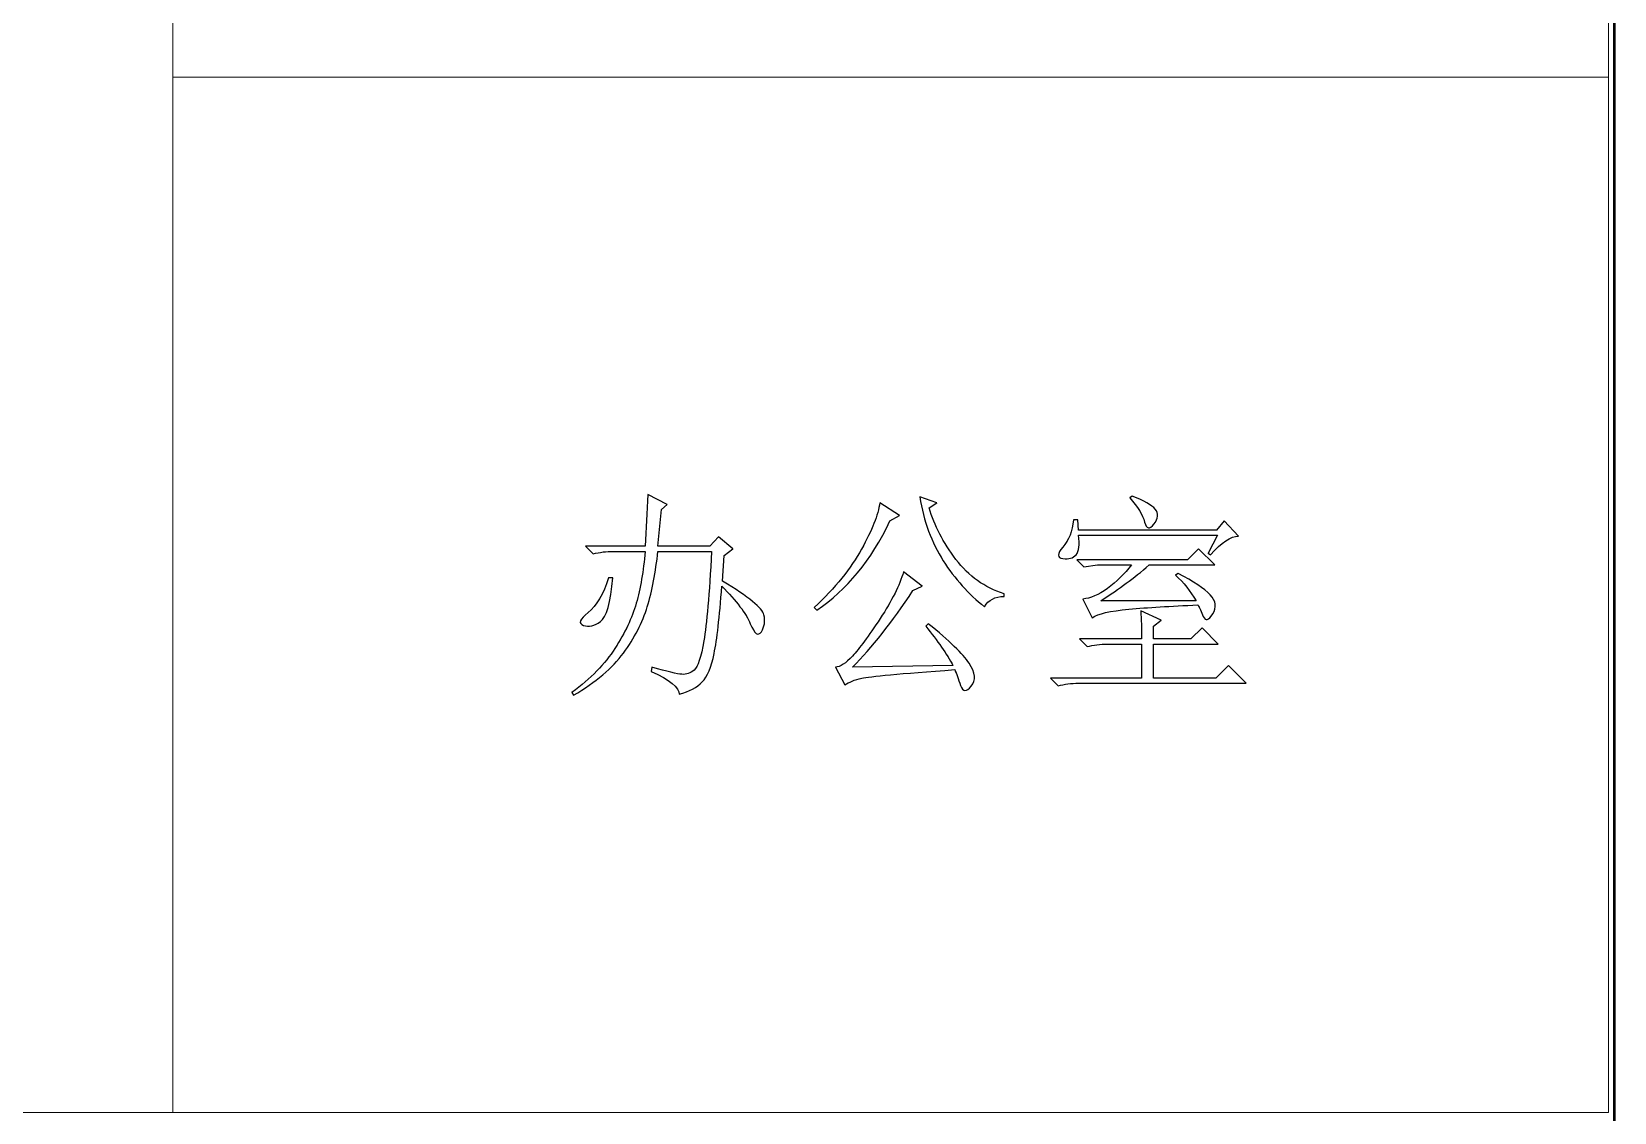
# Model space of a CAD drawing. Header units: millimetres. Extents: x -1478 to 887, y -2742 to 2769.
# Drawn here: x 271 to 887, y 906 to 1326 of the extents above; entities that cross this region are included whole.
import ezdxf

# ---------------------------------------------------------------- set-up
doc = ezdxf.new("R2010")
doc.units = ezdxf.units.MM
doc.header["$MEASUREMENT"] = 0
doc.layers.add('layer 1', color=7, linetype='Continuous')

msp = doc.modelspace()

# ---------------------------------------------------------------- linework, layer by layer
at = {"layer": 'layer 1', "color": 254, "lineweight": 50}
msp.add_lwpolyline([(-1477.9262, -2741.7131), (886.7568, -2741.7131), (886.7568, 2769.2023), (-1477.9262, 2769.2023), (-1477.9262, -2741.7131)], close=True, dxfattribs=at)
at = {"layer": 'layer 1', "color": 241, "lineweight": 20}
msp.add_lwpolyline([(-696.3776, 905.5119), (325.6468, 905.5119), (325.6468, 1747.1785), (-696.3776, 1747.1785), (-696.3776, 905.5119)], close=True, dxfattribs=at)
at = {"layer": 'layer 1', "color": 250, "lineweight": 20}
for points in [[(325.6461, 905.5119), (884.4661, 905.5119), (884.4661, 1747.1785), (325.6461, 1747.1785), (325.6461, 905.5119)], [(325.6461, 905.5117), (884.4661, 905.5117), (884.4661, 1308.6319), (325.6461, 1308.6319), (325.6461, 905.5117)]]:
    msp.add_lwpolyline(points, close=True, dxfattribs=at)
at = {"layer": 'layer 1', "color": 250}
for points, knots in [([(540.2979, 1122.3032), (540.2979, 1122.3032), (539.6334, 1112.3638), (539.6334, 1112.3638), (539.6334, 1112.3638), (549.799, 1106.1853), (555.1575, 1101.8165), (555.7089, 1099.2715), (555.7089, 1099.2715), (556.2603, 1096.7407), (555.921, 1094.5351), (554.7051, 1092.6547), (554.7051, 1092.6547), (553.4892, 1090.7743), (552.0612, 1091.8205), (550.407, 1095.7934), (550.407, 1095.7934), (548.7528, 1099.7805), (545.0485, 1104.63), (539.3082, 1110.3844), (539.3082, 1110.3844), (538.4175, 1098.2253), (537.4278, 1089.5018), (536.325, 1084.1999), (536.325, 1084.1999), (535.2222, 1078.8979), (533.667, 1075.1936), (531.6876, 1073.1011), (531.6876, 1073.1011), (529.694, 1070.9945), (526.7108, 1069.3968), (522.7379, 1068.294), (522.7379, 1068.294), (522.7379, 1070.9521), (519.0902, 1073.9353), (511.7947, 1077.2437), (511.7947, 1077.2437), (511.7947, 1077.2437), (512.134, 1078.8979), (512.134, 1078.8979), (512.134, 1078.8979), (518.1005, 1077.1306), (521.9603, 1076.1975), (523.7276, 1076.0844), (523.7276, 1076.0844), (525.4949, 1075.9712), (527.0926, 1076.5226), (528.5347, 1077.7386), (528.5347, 1077.7386), (529.9627, 1078.9545), (531.2351, 1082.7719), (532.338, 1089.1766), (532.338, 1089.1766), (533.4549, 1095.5814), (534.4446, 1107.175), (535.3212, 1123.9715), (535.3212, 1123.9715), (535.3212, 1123.9715), (514.4527, 1123.9715), (514.4527, 1123.9715), (514.4527, 1123.9715), (513.562, 1115.7853), (512.1906, 1108.6171), (510.3101, 1102.4244), (510.3101, 1102.4244), (508.4297, 1096.2459), (505.3334, 1090.2229), (501.0353, 1084.3695), (501.0353, 1084.3695), (496.723, 1078.5162), (490.2617, 1073.0446), (481.6372, 1067.9688), (481.6372, 1067.9688), (481.6372, 1067.9688), (480.9869, 1068.9585), (480.9869, 1068.9585), (480.9869, 1068.9585), (488.2682, 1074.4867), (493.8529, 1080.2269), (497.7127, 1086.1934), (497.7127, 1086.1934), (501.5867, 1092.1598), (504.3437, 1098.0132), (505.9979, 1103.7534), (505.9979, 1103.7534), (507.6521, 1109.4937), (508.8115, 1116.2377), (509.476, 1123.9715), (509.476, 1123.9715), (509.476, 1123.9715), (497.2179, 1123.9715), (497.2179, 1123.9715), (497.2179, 1123.9715), (494.3478, 1123.9715), (491.6897, 1123.6322), (489.272, 1122.9677), (489.272, 1122.9677), (489.272, 1122.9677), (486.2888, 1125.9509), (486.2888, 1125.9509), (486.2888, 1125.9509), (486.2888, 1125.9509), (509.476, 1125.9509), (509.476, 1125.9509), (509.476, 1125.9509), (509.9143, 1132.5819), (510.2536, 1139.3259), (510.4798, 1146.169), (510.4798, 1146.169), (510.4798, 1146.169), (518.1005, 1142.1961), (518.1005, 1142.1961), (518.1005, 1142.1961), (518.1005, 1142.1961), (515.7817, 1140.2025), (515.7817, 1140.2025), (515.7817, 1140.2025), (515.7817, 1140.2025), (514.4527, 1125.9509), (514.4527, 1125.9509), (514.4527, 1125.9509), (514.4527, 1125.9509), (534.6567, 1125.9509), (534.6567, 1125.9509), (534.6567, 1125.9509), (534.6567, 1125.9509), (537.9792, 1129.5986), (537.9792, 1129.5986), (537.9792, 1129.5986), (537.9792, 1129.5986), (543.6063, 1124.9612), (543.6063, 1124.9612), (543.6063, 1124.9612), (543.6063, 1124.9612), (540.2979, 1122.3032), (540.2979, 1122.3032)], [0, 0, 0, 0, 0.02941176, 0.02941176, 0.02941176, 0.02941176, 0.05882353, 0.05882353, 0.05882353, 0.05882353, 0.08823529, 0.08823529, 0.08823529, 0.08823529, 0.11764706, 0.11764706, 0.11764706, 0.11764706, 0.14705882, 0.14705882, 0.14705882, 0.14705882, 0.17647059, 0.17647059, 0.17647059, 0.17647059, 0.20588235, 0.20588235, 0.20588235, 0.20588235, 0.23529412, 0.23529412, 0.23529412, 0.23529412, 0.26470588, 0.26470588, 0.26470588, 0.26470588, 0.29411765, 0.29411765, 0.29411765, 0.29411765, 0.32352941, 0.32352941, 0.32352941, 0.32352941, 0.35294118, 0.35294118, 0.35294118, 0.35294118, 0.38235294, 0.38235294, 0.38235294, 0.38235294, 0.41176471, 0.41176471, 0.41176471, 0.41176471, 0.44117647, 0.44117647, 0.44117647, 0.44117647, 0.47058824, 0.47058824, 0.47058824, 0.47058824, 0.5, 0.5, 0.5, 0.5, 0.52941176, 0.52941176, 0.52941176, 0.52941176, 0.55882353, 0.55882353, 0.55882353, 0.55882353, 0.58823529, 0.58823529, 0.58823529, 0.58823529, 0.61764706, 0.61764706, 0.61764706, 0.61764706, 0.64705882, 0.64705882, 0.64705882, 0.64705882, 0.67647059, 0.67647059, 0.67647059, 0.67647059, 0.70588235, 0.70588235, 0.70588235, 0.70588235, 0.73529412, 0.73529412, 0.73529412, 0.73529412, 0.76470588, 0.76470588, 0.76470588, 0.76470588, 0.79411765, 0.79411765, 0.79411765, 0.79411765, 0.82352941, 0.82352941, 0.82352941, 0.82352941, 0.85294118, 0.85294118, 0.85294118, 0.85294118, 0.88235294, 0.88235294, 0.88235294, 0.88235294, 0.91176471, 0.91176471, 0.91176471, 0.91176471, 0.94117647, 0.94117647, 0.94117647, 0.94117647, 0.97058824, 0.97058824, 0.97058824, 0.97058824, 1, 1, 1, 1]), ([(600.8108, 1142.8606), (600.8108, 1142.8606), (608.4314, 1137.8838), (608.4314, 1137.8838), (608.4314, 1137.8838), (608.4314, 1137.8838), (604.7837, 1135.8903), (604.7837, 1135.8903), (604.7837, 1135.8903), (597.4882, 1120.4369), (587.9871, 1108.8292), (576.2805, 1101.0954), (576.2805, 1101.0954), (576.2805, 1101.0954), (575.2908, 1102.0992), (575.2908, 1102.0992), (575.2908, 1102.0992), (583.4628, 1109.833), (589.5989, 1117.3971), (593.685, 1124.7915), (593.685, 1124.7915), (597.771, 1132.2001), (600.1463, 1138.209), (600.8108, 1142.8606)], [0, 0, 0, 0, 0.16666667, 0.16666667, 0.16666667, 0.16666667, 0.33333333, 0.33333333, 0.33333333, 0.33333333, 0.5, 0.5, 0.5, 0.5, 0.66666667, 0.66666667, 0.66666667, 0.66666667, 0.83333333, 0.83333333, 0.83333333, 0.83333333, 1, 1, 1, 1]), ([(623.0082, 1142.8606), (623.0082, 1142.8606), (620.025, 1140.867), (620.025, 1140.867), (620.025, 1140.867), (622.0186, 1134.024), (625.4966, 1127.3365), (630.4592, 1120.8186), (630.4592, 1120.8186), (635.436, 1114.3008), (641.6711, 1109.833), (649.1786, 1107.4012), (649.1786, 1107.4012), (649.1786, 1107.4012), (649.1786, 1106.3973), (649.1786, 1106.3973), (649.1786, 1106.3973), (645.644, 1106.3973), (643.1132, 1105.0825), (641.558, 1102.4244), (641.558, 1102.4244), (635.3795, 1107.2881), (630.021, 1113.2545), (625.4966, 1120.3238), (625.4966, 1120.3238), (620.9582, 1127.393), (617.9325, 1135.6782), (616.3773, 1145.1793), (616.3773, 1145.1793), (616.3773, 1145.1793), (623.0082, 1142.8606), (623.0082, 1142.8606)], [0, 0, 0, 0, 0.125, 0.125, 0.125, 0.125, 0.25, 0.25, 0.25, 0.25, 0.375, 0.375, 0.375, 0.375, 0.5, 0.5, 0.5, 0.5, 0.625, 0.625, 0.625, 0.625, 0.75, 0.75, 0.75, 0.75, 0.875, 0.875, 0.875, 0.875, 1, 1, 1, 1]), ([(698.0979, 1144.84), (698.0979, 1144.84), (699.0876, 1145.5045), (699.0876, 1145.5045), (699.0876, 1145.5045), (703.725, 1143.7372), (706.7083, 1142.0264), (708.0373, 1140.3722), (708.0373, 1140.3722), (709.3663, 1138.718), (709.1966, 1136.781), (707.5424, 1134.5754), (707.5424, 1134.5754), (705.8882, 1132.3556), (704.6723, 1132.6384), (703.8947, 1135.3954), (703.8947, 1135.3954), (703.1171, 1138.1524), (701.1942, 1141.3053), (698.0979, 1144.84)], [0, 0, 0, 0, 0.2, 0.2, 0.2, 0.2, 0.4, 0.4, 0.4, 0.4, 0.6, 0.6, 0.6, 0.6, 0.8, 0.8, 0.8, 0.8, 1, 1, 1, 1]), ([(728.5805, 1123.307), (728.5805, 1123.307), (732.2283, 1130.2631), (732.2283, 1130.2631), (732.2283, 1130.2631), (732.2283, 1130.2631), (678.2191, 1130.2631), (678.2191, 1130.2631), (678.2191, 1130.2631), (678.6574, 1126.5023), (678.3181, 1123.9715), (677.2153, 1122.6425), (677.2153, 1122.6425), (676.1125, 1121.3135), (674.4017, 1120.8186), (672.083, 1121.1438), (672.083, 1121.1438), (669.7643, 1121.4831), (669.7643, 1122.9677), (672.083, 1125.6257), (672.083, 1125.6257), (674.4017, 1128.2696), (675.7873, 1131.8042), (676.2256, 1136.2296), (676.2256, 1136.2296), (676.2256, 1136.2296), (677.8798, 1136.2296), (677.8798, 1136.2296), (677.8798, 1136.2296), (677.8798, 1136.2296), (678.2191, 1132.2567), (678.2191, 1132.2567), (678.2191, 1132.2567), (678.2191, 1132.2567), (731.889, 1132.2567), (731.889, 1132.2567), (731.889, 1132.2567), (731.889, 1132.2567), (734.8722, 1135.8903), (734.8722, 1135.8903), (734.8722, 1135.8903), (734.8722, 1135.8903), (740.5135, 1129.9238), (740.5135, 1129.9238), (740.5135, 1129.9238), (737.4171, 1129.9238), (733.7694, 1127.5061), (729.5702, 1122.6425), (729.5702, 1122.6425), (729.5702, 1122.6425), (728.5805, 1123.307), (728.5805, 1123.307)], [0, 0, 0, 0, 0.07692308, 0.07692308, 0.07692308, 0.07692308, 0.15384615, 0.15384615, 0.15384615, 0.15384615, 0.23076923, 0.23076923, 0.23076923, 0.23076923, 0.30769231, 0.30769231, 0.30769231, 0.30769231, 0.38461538, 0.38461538, 0.38461538, 0.38461538, 0.46153846, 0.46153846, 0.46153846, 0.46153846, 0.53846154, 0.53846154, 0.53846154, 0.53846154, 0.61538462, 0.61538462, 0.61538462, 0.61538462, 0.69230769, 0.69230769, 0.69230769, 0.69230769, 0.76923077, 0.76923077, 0.76923077, 0.76923077, 0.84615385, 0.84615385, 0.84615385, 0.84615385, 0.92307692, 0.92307692, 0.92307692, 0.92307692, 1, 1, 1, 1]), ([(705.7186, 1118.6696), (702.6222, 1116.0115), (699.639, 1113.6363), (696.7689, 1111.5438), (696.7689, 1111.5438), (693.8988, 1109.4371), (690.5903, 1107.175), (686.8295, 1104.7431), (686.8295, 1104.7431), (686.8295, 1104.7431), (723.9431, 1104.7431), (723.9431, 1104.7431), (723.9431, 1104.7431), (721.7375, 1108.504), (719.0795, 1111.8124), (715.9831, 1114.6825), (715.9831, 1114.6825), (715.9831, 1114.6825), (716.987, 1115.347), (716.987, 1115.347), (716.987, 1115.347), (722.9534, 1112.2507), (727.096, 1109.4937), (729.4147, 1107.0618), (729.4147, 1107.0618), (731.7334, 1104.63), (732.0586, 1102.1558), (730.4044, 1099.6108), (730.4044, 1099.6108), (728.7502, 1097.0659), (727.5343, 1096.7407), (726.7567, 1098.6211), (726.7567, 1098.6211), (725.9791, 1100.4874), (725.2721, 1101.9861), (724.6076, 1103.0889), (724.6076, 1103.0889), (714.0037, 1102.6506), (705.0541, 1102.0992), (697.7586, 1101.4347), (697.7586, 1101.4347), (690.4772, 1100.7702), (685.7267, 1099.6674), (683.5211, 1098.1122), (683.5211, 1098.1122), (683.5211, 1098.1122), (679.8734, 1105.4076), (679.8734, 1105.4076), (679.8734, 1105.4076), (682.7435, 1105.6339), (685.9388, 1107.0053), (689.4734, 1109.5502), (689.4734, 1109.5502), (693.008, 1112.0952), (696.1044, 1115.1349), (698.7624, 1118.6696), (698.7624, 1118.6696), (698.7624, 1118.6696), (685.5005, 1118.6696), (685.5005, 1118.6696), (685.5005, 1118.6696), (685.5005, 1118.6696), (680.1985, 1118.0051), (680.1985, 1118.0051), (680.1985, 1118.0051), (680.1985, 1118.0051), (677.5546, 1120.649), (677.5546, 1120.649), (677.5546, 1120.649), (677.5546, 1120.649), (720.6347, 1120.649), (720.6347, 1120.649), (720.6347, 1120.649), (720.6347, 1120.649), (724.9328, 1124.9612), (724.9328, 1124.9612), (724.9328, 1124.9612), (724.9328, 1124.9612), (731.2386, 1118.6696), (731.2386, 1118.6696), (731.2386, 1118.6696), (731.2386, 1118.6696), (705.7186, 1118.6696), (705.7186, 1118.6696)], [0, 0, 0, 0, 0.04761905, 0.04761905, 0.04761905, 0.04761905, 0.0952381, 0.0952381, 0.0952381, 0.0952381, 0.14285714, 0.14285714, 0.14285714, 0.14285714, 0.19047619, 0.19047619, 0.19047619, 0.19047619, 0.23809524, 0.23809524, 0.23809524, 0.23809524, 0.28571429, 0.28571429, 0.28571429, 0.28571429, 0.33333333, 0.33333333, 0.33333333, 0.33333333, 0.38095238, 0.38095238, 0.38095238, 0.38095238, 0.42857143, 0.42857143, 0.42857143, 0.42857143, 0.47619048, 0.47619048, 0.47619048, 0.47619048, 0.52380952, 0.52380952, 0.52380952, 0.52380952, 0.57142857, 0.57142857, 0.57142857, 0.57142857, 0.61904762, 0.61904762, 0.61904762, 0.61904762, 0.66666667, 0.66666667, 0.66666667, 0.66666667, 0.71428571, 0.71428571, 0.71428571, 0.71428571, 0.76190476, 0.76190476, 0.76190476, 0.76190476, 0.80952381, 0.80952381, 0.80952381, 0.80952381, 0.85714286, 0.85714286, 0.85714286, 0.85714286, 0.9047619, 0.9047619, 0.9047619, 0.9047619, 0.95238095, 0.95238095, 0.95238095, 0.95238095, 1, 1, 1, 1]), ([(590.2069, 1078.8979), (590.2069, 1078.8979), (629.2999, 1079.5624), (629.2999, 1079.5624), (629.2999, 1079.5624), (626.8681, 1083.9736), (623.3334, 1089.0635), (618.696, 1094.8037), (618.696, 1094.8037), (618.696, 1094.8037), (619.6998, 1095.7934), (619.6998, 1095.7934), (619.6998, 1095.7934), (627.8719, 1089.1766), (633.1738, 1084.0302), (635.6057, 1080.3966), (635.6057, 1080.3966), (638.0234, 1076.7489), (638.3061, 1073.7656), (636.4257, 1071.4469), (636.4257, 1071.4469), (634.5453, 1069.1282), (633.1738, 1069.2272), (632.2831, 1071.7721), (632.2831, 1071.7721), (631.4065, 1074.317), (630.6289, 1076.353), (629.9644, 1077.9082), (629.9644, 1077.9082), (608.7566, 1076.353), (596.7247, 1075.2502), (593.8405, 1074.5857), (593.8405, 1074.5857), (590.9704, 1073.9353), (588.7648, 1073.0446), (587.2237, 1071.9418), (587.2237, 1071.9418), (587.2237, 1071.9418), (583.5759, 1078.8979), (583.5759, 1078.8979), (583.5759, 1078.8979), (585.3432, 1078.8979), (587.5488, 1080.34), (590.2069, 1083.2102), (590.2069, 1083.2102), (592.8508, 1086.0803), (596.442, 1090.9439), (600.9663, 1097.787), (600.9663, 1097.787), (605.5048, 1104.63), (608.5304, 1110.7096), (610.0856, 1116.0115), (610.0856, 1116.0115), (610.0856, 1116.0115), (617.367, 1110.3844), (617.367, 1110.3844), (617.367, 1110.3844), (617.367, 1110.3844), (613.7334, 1108.716), (613.7334, 1108.716), (613.7334, 1108.716), (605.5613, 1096.3448), (597.7144, 1086.4055), (590.2069, 1078.8979)], [0, 0, 0, 0, 0.0625, 0.0625, 0.0625, 0.0625, 0.125, 0.125, 0.125, 0.125, 0.1875, 0.1875, 0.1875, 0.1875, 0.25, 0.25, 0.25, 0.25, 0.3125, 0.3125, 0.3125, 0.3125, 0.375, 0.375, 0.375, 0.375, 0.4375, 0.4375, 0.4375, 0.4375, 0.5, 0.5, 0.5, 0.5, 0.5625, 0.5625, 0.5625, 0.5625, 0.625, 0.625, 0.625, 0.625, 0.6875, 0.6875, 0.6875, 0.6875, 0.75, 0.75, 0.75, 0.75, 0.8125, 0.8125, 0.8125, 0.8125, 0.875, 0.875, 0.875, 0.875, 0.9375, 0.9375, 0.9375, 0.9375, 1, 1, 1, 1]), ([(495.2243, 1113.6928), (495.2243, 1113.6928), (496.8927, 1113.6928), (496.8927, 1113.6928), (496.8927, 1113.6928), (496.002, 1103.9796), (494.4043, 1098.2818), (492.0856, 1096.6276), (492.0856, 1096.6276), (489.7669, 1094.9734), (487.5471, 1094.4786), (485.4546, 1095.1431), (485.4546, 1095.1431), (483.3621, 1095.7934), (483.9701, 1097.4618), (487.2785, 1100.1057), (487.2785, 1100.1057), (490.5869, 1102.7637), (493.245, 1107.2881), (495.2243, 1113.6928)], [0, 0, 0, 0, 0.2, 0.2, 0.2, 0.2, 0.4, 0.4, 0.4, 0.4, 0.6, 0.6, 0.6, 0.6, 0.8, 0.8, 0.8, 0.8, 1, 1, 1, 1]), ([(702.7353, 1089.8411), (702.7353, 1093.8141), (702.6222, 1097.4618), (702.4101, 1100.7702), (702.4101, 1100.7702), (702.4101, 1100.7702), (710.356, 1097.1225), (710.356, 1097.1225), (710.356, 1097.1225), (710.356, 1097.1225), (707.3728, 1094.8037), (707.3728, 1094.8037), (707.3728, 1094.8037), (707.3728, 1094.8037), (707.3728, 1089.8411), (707.3728, 1089.8411), (707.3728, 1089.8411), (707.3728, 1089.8411), (721.9496, 1089.8411), (721.9496, 1089.8411), (721.9496, 1089.8411), (721.9496, 1089.8411), (726.2618, 1094.1392), (726.2618, 1094.1392), (726.2618, 1094.1392), (726.2618, 1094.1392), (732.5535, 1087.8476), (732.5535, 1087.8476), (732.5535, 1087.8476), (732.5535, 1087.8476), (707.3728, 1087.8476), (707.3728, 1087.8476), (707.3728, 1087.8476), (707.3728, 1087.8476), (707.3728, 1074.5857), (707.3728, 1074.5857), (707.3728, 1074.5857), (707.3728, 1074.5857), (731.5638, 1074.5857), (731.5638, 1074.5857), (731.5638, 1074.5857), (731.5638, 1074.5857), (736.5405, 1079.5624), (736.5405, 1079.5624), (736.5405, 1079.5624), (736.5405, 1079.5624), (743.4967, 1072.6063), (743.4967, 1072.6063), (743.4967, 1072.6063), (743.4967, 1072.6063), (678.2191, 1072.6063), (678.2191, 1072.6063), (678.2191, 1072.6063), (675.3349, 1072.6063), (672.691, 1072.267), (670.2592, 1071.6024), (670.2592, 1071.6024), (670.2592, 1071.6024), (667.2759, 1074.5857), (667.2759, 1074.5857), (667.2759, 1074.5857), (667.2759, 1074.5857), (702.7353, 1074.5857), (702.7353, 1074.5857), (702.7353, 1074.5857), (702.7353, 1074.5857), (702.7353, 1087.8476), (702.7353, 1087.8476), (702.7353, 1087.8476), (702.7353, 1087.8476), (689.4734, 1087.8476), (689.4734, 1087.8476), (689.4734, 1087.8476), (686.6033, 1087.8476), (683.9594, 1087.5083), (681.5276, 1086.8579), (681.5276, 1086.8579), (681.5276, 1086.8579), (678.5443, 1089.8411), (678.5443, 1089.8411), (678.5443, 1089.8411), (678.5443, 1089.8411), (702.7353, 1089.8411), (702.7353, 1089.8411)], [0, 0, 0, 0, 0.04761905, 0.04761905, 0.04761905, 0.04761905, 0.0952381, 0.0952381, 0.0952381, 0.0952381, 0.14285714, 0.14285714, 0.14285714, 0.14285714, 0.19047619, 0.19047619, 0.19047619, 0.19047619, 0.23809524, 0.23809524, 0.23809524, 0.23809524, 0.28571429, 0.28571429, 0.28571429, 0.28571429, 0.33333333, 0.33333333, 0.33333333, 0.33333333, 0.38095238, 0.38095238, 0.38095238, 0.38095238, 0.42857143, 0.42857143, 0.42857143, 0.42857143, 0.47619048, 0.47619048, 0.47619048, 0.47619048, 0.52380952, 0.52380952, 0.52380952, 0.52380952, 0.57142857, 0.57142857, 0.57142857, 0.57142857, 0.61904762, 0.61904762, 0.61904762, 0.61904762, 0.66666667, 0.66666667, 0.66666667, 0.66666667, 0.71428571, 0.71428571, 0.71428571, 0.71428571, 0.76190476, 0.76190476, 0.76190476, 0.76190476, 0.80952381, 0.80952381, 0.80952381, 0.80952381, 0.85714286, 0.85714286, 0.85714286, 0.85714286, 0.9047619, 0.9047619, 0.9047619, 0.9047619, 0.95238095, 0.95238095, 0.95238095, 0.95238095, 1, 1, 1, 1])]:
    msp.add_open_spline(points, degree=3, knots=knots, dxfattribs=at)
at = {"layer": 'layer 1', "color": 250, "lineweight": 20}
for points, knots in [([(540.2979, 1122.3032), (540.2979, 1122.3032), (539.6334, 1112.3638), (539.6334, 1112.3638), (539.6334, 1112.3638), (549.799, 1106.1853), (555.1575, 1101.8165), (555.7089, 1099.2715), (555.7089, 1099.2715), (556.2603, 1096.7407), (555.921, 1094.5351), (554.7051, 1092.6547), (554.7051, 1092.6547), (553.4892, 1090.7743), (552.0612, 1091.8205), (550.407, 1095.7934), (550.407, 1095.7934), (548.7528, 1099.7805), (545.0485, 1104.63), (539.3082, 1110.3844), (539.3082, 1110.3844), (538.4175, 1098.2253), (537.4278, 1089.5018), (536.325, 1084.1999), (536.325, 1084.1999), (535.2222, 1078.8979), (533.667, 1075.1936), (531.6876, 1073.1011), (531.6876, 1073.1011), (529.694, 1070.9945), (526.7108, 1069.3968), (522.7379, 1068.294), (522.7379, 1068.294), (522.7379, 1070.9521), (519.0902, 1073.9353), (511.7947, 1077.2437), (511.7947, 1077.2437), (511.7947, 1077.2437), (512.134, 1078.8979), (512.134, 1078.8979), (512.134, 1078.8979), (518.1005, 1077.1306), (521.9603, 1076.1975), (523.7276, 1076.0844), (523.7276, 1076.0844), (525.4949, 1075.9712), (527.0926, 1076.5226), (528.5347, 1077.7386), (528.5347, 1077.7386), (529.9627, 1078.9545), (531.2351, 1082.7719), (532.338, 1089.1766), (532.338, 1089.1766), (533.4549, 1095.5814), (534.4446, 1107.175), (535.3212, 1123.9715), (535.3212, 1123.9715), (535.3212, 1123.9715), (514.4527, 1123.9715), (514.4527, 1123.9715), (514.4527, 1123.9715), (513.562, 1115.7853), (512.1906, 1108.6171), (510.3101, 1102.4244), (510.3101, 1102.4244), (508.4297, 1096.2459), (505.3334, 1090.2229), (501.0353, 1084.3695), (501.0353, 1084.3695), (496.723, 1078.5162), (490.2617, 1073.0446), (481.6372, 1067.9688), (481.6372, 1067.9688), (481.6372, 1067.9688), (480.9869, 1068.9585), (480.9869, 1068.9585), (480.9869, 1068.9585), (488.2682, 1074.4867), (493.8529, 1080.2269), (497.7127, 1086.1934), (497.7127, 1086.1934), (501.5867, 1092.1598), (504.3437, 1098.0132), (505.9979, 1103.7534), (505.9979, 1103.7534), (507.6521, 1109.4937), (508.8115, 1116.2377), (509.476, 1123.9715), (509.476, 1123.9715), (509.476, 1123.9715), (497.2179, 1123.9715), (497.2179, 1123.9715), (497.2179, 1123.9715), (494.3478, 1123.9715), (491.6897, 1123.6322), (489.272, 1122.9677), (489.272, 1122.9677), (489.272, 1122.9677), (486.2888, 1125.9509), (486.2888, 1125.9509), (486.2888, 1125.9509), (486.2888, 1125.9509), (509.476, 1125.9509), (509.476, 1125.9509), (509.476, 1125.9509), (509.9143, 1132.5819), (510.2536, 1139.3259), (510.4798, 1146.169), (510.4798, 1146.169), (510.4798, 1146.169), (518.1005, 1142.1961), (518.1005, 1142.1961), (518.1005, 1142.1961), (518.1005, 1142.1961), (515.7817, 1140.2025), (515.7817, 1140.2025), (515.7817, 1140.2025), (515.7817, 1140.2025), (514.4527, 1125.9509), (514.4527, 1125.9509), (514.4527, 1125.9509), (514.4527, 1125.9509), (534.6567, 1125.9509), (534.6567, 1125.9509), (534.6567, 1125.9509), (534.6567, 1125.9509), (537.9792, 1129.5986), (537.9792, 1129.5986), (537.9792, 1129.5986), (537.9792, 1129.5986), (543.6063, 1124.9612), (543.6063, 1124.9612), (543.6063, 1124.9612), (543.6063, 1124.9612), (540.2979, 1122.3032), (540.2979, 1122.3032)], [0, 0, 0, 0, 0.02941176, 0.02941176, 0.02941176, 0.02941176, 0.05882353, 0.05882353, 0.05882353, 0.05882353, 0.08823529, 0.08823529, 0.08823529, 0.08823529, 0.11764706, 0.11764706, 0.11764706, 0.11764706, 0.14705882, 0.14705882, 0.14705882, 0.14705882, 0.17647059, 0.17647059, 0.17647059, 0.17647059, 0.20588235, 0.20588235, 0.20588235, 0.20588235, 0.23529412, 0.23529412, 0.23529412, 0.23529412, 0.26470588, 0.26470588, 0.26470588, 0.26470588, 0.29411765, 0.29411765, 0.29411765, 0.29411765, 0.32352941, 0.32352941, 0.32352941, 0.32352941, 0.35294118, 0.35294118, 0.35294118, 0.35294118, 0.38235294, 0.38235294, 0.38235294, 0.38235294, 0.41176471, 0.41176471, 0.41176471, 0.41176471, 0.44117647, 0.44117647, 0.44117647, 0.44117647, 0.47058824, 0.47058824, 0.47058824, 0.47058824, 0.5, 0.5, 0.5, 0.5, 0.52941176, 0.52941176, 0.52941176, 0.52941176, 0.55882353, 0.55882353, 0.55882353, 0.55882353, 0.58823529, 0.58823529, 0.58823529, 0.58823529, 0.61764706, 0.61764706, 0.61764706, 0.61764706, 0.64705882, 0.64705882, 0.64705882, 0.64705882, 0.67647059, 0.67647059, 0.67647059, 0.67647059, 0.70588235, 0.70588235, 0.70588235, 0.70588235, 0.73529412, 0.73529412, 0.73529412, 0.73529412, 0.76470588, 0.76470588, 0.76470588, 0.76470588, 0.79411765, 0.79411765, 0.79411765, 0.79411765, 0.82352941, 0.82352941, 0.82352941, 0.82352941, 0.85294118, 0.85294118, 0.85294118, 0.85294118, 0.88235294, 0.88235294, 0.88235294, 0.88235294, 0.91176471, 0.91176471, 0.91176471, 0.91176471, 0.94117647, 0.94117647, 0.94117647, 0.94117647, 0.97058824, 0.97058824, 0.97058824, 0.97058824, 1, 1, 1, 1]), ([(600.8108, 1142.8606), (600.8108, 1142.8606), (608.4314, 1137.8838), (608.4314, 1137.8838), (608.4314, 1137.8838), (608.4314, 1137.8838), (604.7837, 1135.8903), (604.7837, 1135.8903), (604.7837, 1135.8903), (597.4882, 1120.4369), (587.9871, 1108.8292), (576.2805, 1101.0954), (576.2805, 1101.0954), (576.2805, 1101.0954), (575.2908, 1102.0992), (575.2908, 1102.0992), (575.2908, 1102.0992), (583.4628, 1109.833), (589.5989, 1117.3971), (593.685, 1124.7915), (593.685, 1124.7915), (597.771, 1132.2001), (600.1463, 1138.209), (600.8108, 1142.8606)], [0, 0, 0, 0, 0.16666667, 0.16666667, 0.16666667, 0.16666667, 0.33333333, 0.33333333, 0.33333333, 0.33333333, 0.5, 0.5, 0.5, 0.5, 0.66666667, 0.66666667, 0.66666667, 0.66666667, 0.83333333, 0.83333333, 0.83333333, 0.83333333, 1, 1, 1, 1]), ([(623.0082, 1142.8606), (623.0082, 1142.8606), (620.025, 1140.867), (620.025, 1140.867), (620.025, 1140.867), (622.0186, 1134.024), (625.4966, 1127.3365), (630.4592, 1120.8186), (630.4592, 1120.8186), (635.436, 1114.3008), (641.6711, 1109.833), (649.1786, 1107.4012), (649.1786, 1107.4012), (649.1786, 1107.4012), (649.1786, 1106.3973), (649.1786, 1106.3973), (649.1786, 1106.3973), (645.644, 1106.3973), (643.1132, 1105.0825), (641.558, 1102.4244), (641.558, 1102.4244), (635.3795, 1107.2881), (630.021, 1113.2545), (625.4966, 1120.3238), (625.4966, 1120.3238), (620.9582, 1127.393), (617.9325, 1135.6782), (616.3773, 1145.1793), (616.3773, 1145.1793), (616.3773, 1145.1793), (623.0082, 1142.8606), (623.0082, 1142.8606)], [0, 0, 0, 0, 0.125, 0.125, 0.125, 0.125, 0.25, 0.25, 0.25, 0.25, 0.375, 0.375, 0.375, 0.375, 0.5, 0.5, 0.5, 0.5, 0.625, 0.625, 0.625, 0.625, 0.75, 0.75, 0.75, 0.75, 0.875, 0.875, 0.875, 0.875, 1, 1, 1, 1]), ([(698.0979, 1144.84), (698.0979, 1144.84), (699.0876, 1145.5045), (699.0876, 1145.5045), (699.0876, 1145.5045), (703.725, 1143.7372), (706.7083, 1142.0264), (708.0373, 1140.3722), (708.0373, 1140.3722), (709.3663, 1138.718), (709.1966, 1136.781), (707.5424, 1134.5754), (707.5424, 1134.5754), (705.8882, 1132.3556), (704.6723, 1132.6384), (703.8947, 1135.3954), (703.8947, 1135.3954), (703.1171, 1138.1524), (701.1942, 1141.3053), (698.0979, 1144.84)], [0, 0, 0, 0, 0.2, 0.2, 0.2, 0.2, 0.4, 0.4, 0.4, 0.4, 0.6, 0.6, 0.6, 0.6, 0.8, 0.8, 0.8, 0.8, 1, 1, 1, 1]), ([(728.5805, 1123.307), (728.5805, 1123.307), (732.2283, 1130.2631), (732.2283, 1130.2631), (732.2283, 1130.2631), (732.2283, 1130.2631), (678.2191, 1130.2631), (678.2191, 1130.2631), (678.2191, 1130.2631), (678.6574, 1126.5023), (678.3181, 1123.9715), (677.2153, 1122.6425), (677.2153, 1122.6425), (676.1125, 1121.3135), (674.4017, 1120.8186), (672.083, 1121.1438), (672.083, 1121.1438), (669.7643, 1121.4831), (669.7643, 1122.9677), (672.083, 1125.6257), (672.083, 1125.6257), (674.4017, 1128.2696), (675.7873, 1131.8042), (676.2256, 1136.2296), (676.2256, 1136.2296), (676.2256, 1136.2296), (677.8798, 1136.2296), (677.8798, 1136.2296), (677.8798, 1136.2296), (677.8798, 1136.2296), (678.2191, 1132.2567), (678.2191, 1132.2567), (678.2191, 1132.2567), (678.2191, 1132.2567), (731.889, 1132.2567), (731.889, 1132.2567), (731.889, 1132.2567), (731.889, 1132.2567), (734.8722, 1135.8903), (734.8722, 1135.8903), (734.8722, 1135.8903), (734.8722, 1135.8903), (740.5135, 1129.9238), (740.5135, 1129.9238), (740.5135, 1129.9238), (737.4171, 1129.9238), (733.7694, 1127.5061), (729.5702, 1122.6425), (729.5702, 1122.6425), (729.5702, 1122.6425), (728.5805, 1123.307), (728.5805, 1123.307)], [0, 0, 0, 0, 0.07692308, 0.07692308, 0.07692308, 0.07692308, 0.15384615, 0.15384615, 0.15384615, 0.15384615, 0.23076923, 0.23076923, 0.23076923, 0.23076923, 0.30769231, 0.30769231, 0.30769231, 0.30769231, 0.38461538, 0.38461538, 0.38461538, 0.38461538, 0.46153846, 0.46153846, 0.46153846, 0.46153846, 0.53846154, 0.53846154, 0.53846154, 0.53846154, 0.61538462, 0.61538462, 0.61538462, 0.61538462, 0.69230769, 0.69230769, 0.69230769, 0.69230769, 0.76923077, 0.76923077, 0.76923077, 0.76923077, 0.84615385, 0.84615385, 0.84615385, 0.84615385, 0.92307692, 0.92307692, 0.92307692, 0.92307692, 1, 1, 1, 1]), ([(705.7186, 1118.6696), (702.6222, 1116.0115), (699.639, 1113.6363), (696.7689, 1111.5438), (696.7689, 1111.5438), (693.8988, 1109.4371), (690.5903, 1107.175), (686.8295, 1104.7431), (686.8295, 1104.7431), (686.8295, 1104.7431), (723.9431, 1104.7431), (723.9431, 1104.7431), (723.9431, 1104.7431), (721.7375, 1108.504), (719.0795, 1111.8124), (715.9831, 1114.6825), (715.9831, 1114.6825), (715.9831, 1114.6825), (716.987, 1115.347), (716.987, 1115.347), (716.987, 1115.347), (722.9534, 1112.2507), (727.096, 1109.4937), (729.4147, 1107.0618), (729.4147, 1107.0618), (731.7334, 1104.63), (732.0586, 1102.1558), (730.4044, 1099.6108), (730.4044, 1099.6108), (728.7502, 1097.0659), (727.5343, 1096.7407), (726.7567, 1098.6211), (726.7567, 1098.6211), (725.9791, 1100.4874), (725.2721, 1101.9861), (724.6076, 1103.0889), (724.6076, 1103.0889), (714.0037, 1102.6506), (705.0541, 1102.0992), (697.7586, 1101.4347), (697.7586, 1101.4347), (690.4772, 1100.7702), (685.7267, 1099.6674), (683.5211, 1098.1122), (683.5211, 1098.1122), (683.5211, 1098.1122), (679.8734, 1105.4076), (679.8734, 1105.4076), (679.8734, 1105.4076), (682.7435, 1105.6339), (685.9388, 1107.0053), (689.4734, 1109.5502), (689.4734, 1109.5502), (693.008, 1112.0952), (696.1044, 1115.1349), (698.7624, 1118.6696), (698.7624, 1118.6696), (698.7624, 1118.6696), (685.5005, 1118.6696), (685.5005, 1118.6696), (685.5005, 1118.6696), (685.5005, 1118.6696), (680.1985, 1118.0051), (680.1985, 1118.0051), (680.1985, 1118.0051), (680.1985, 1118.0051), (677.5546, 1120.649), (677.5546, 1120.649), (677.5546, 1120.649), (677.5546, 1120.649), (720.6347, 1120.649), (720.6347, 1120.649), (720.6347, 1120.649), (720.6347, 1120.649), (724.9328, 1124.9612), (724.9328, 1124.9612), (724.9328, 1124.9612), (724.9328, 1124.9612), (731.2386, 1118.6696), (731.2386, 1118.6696), (731.2386, 1118.6696), (731.2386, 1118.6696), (705.7186, 1118.6696), (705.7186, 1118.6696)], [0, 0, 0, 0, 0.04761905, 0.04761905, 0.04761905, 0.04761905, 0.0952381, 0.0952381, 0.0952381, 0.0952381, 0.14285714, 0.14285714, 0.14285714, 0.14285714, 0.19047619, 0.19047619, 0.19047619, 0.19047619, 0.23809524, 0.23809524, 0.23809524, 0.23809524, 0.28571429, 0.28571429, 0.28571429, 0.28571429, 0.33333333, 0.33333333, 0.33333333, 0.33333333, 0.38095238, 0.38095238, 0.38095238, 0.38095238, 0.42857143, 0.42857143, 0.42857143, 0.42857143, 0.47619048, 0.47619048, 0.47619048, 0.47619048, 0.52380952, 0.52380952, 0.52380952, 0.52380952, 0.57142857, 0.57142857, 0.57142857, 0.57142857, 0.61904762, 0.61904762, 0.61904762, 0.61904762, 0.66666667, 0.66666667, 0.66666667, 0.66666667, 0.71428571, 0.71428571, 0.71428571, 0.71428571, 0.76190476, 0.76190476, 0.76190476, 0.76190476, 0.80952381, 0.80952381, 0.80952381, 0.80952381, 0.85714286, 0.85714286, 0.85714286, 0.85714286, 0.9047619, 0.9047619, 0.9047619, 0.9047619, 0.95238095, 0.95238095, 0.95238095, 0.95238095, 1, 1, 1, 1]), ([(590.2069, 1078.8979), (590.2069, 1078.8979), (629.2999, 1079.5624), (629.2999, 1079.5624), (629.2999, 1079.5624), (626.8681, 1083.9736), (623.3334, 1089.0635), (618.696, 1094.8037), (618.696, 1094.8037), (618.696, 1094.8037), (619.6998, 1095.7934), (619.6998, 1095.7934), (619.6998, 1095.7934), (627.8719, 1089.1766), (633.1738, 1084.0302), (635.6057, 1080.3966), (635.6057, 1080.3966), (638.0234, 1076.7489), (638.3061, 1073.7656), (636.4257, 1071.4469), (636.4257, 1071.4469), (634.5453, 1069.1282), (633.1738, 1069.2272), (632.2831, 1071.7721), (632.2831, 1071.7721), (631.4065, 1074.317), (630.6289, 1076.353), (629.9644, 1077.9082), (629.9644, 1077.9082), (608.7566, 1076.353), (596.7247, 1075.2502), (593.8405, 1074.5857), (593.8405, 1074.5857), (590.9704, 1073.9353), (588.7648, 1073.0446), (587.2237, 1071.9418), (587.2237, 1071.9418), (587.2237, 1071.9418), (583.5759, 1078.8979), (583.5759, 1078.8979), (583.5759, 1078.8979), (585.3432, 1078.8979), (587.5488, 1080.34), (590.2069, 1083.2102), (590.2069, 1083.2102), (592.8508, 1086.0803), (596.442, 1090.9439), (600.9663, 1097.787), (600.9663, 1097.787), (605.5048, 1104.63), (608.5304, 1110.7096), (610.0856, 1116.0115), (610.0856, 1116.0115), (610.0856, 1116.0115), (617.367, 1110.3844), (617.367, 1110.3844), (617.367, 1110.3844), (617.367, 1110.3844), (613.7334, 1108.716), (613.7334, 1108.716), (613.7334, 1108.716), (605.5613, 1096.3448), (597.7144, 1086.4055), (590.2069, 1078.8979)], [0, 0, 0, 0, 0.0625, 0.0625, 0.0625, 0.0625, 0.125, 0.125, 0.125, 0.125, 0.1875, 0.1875, 0.1875, 0.1875, 0.25, 0.25, 0.25, 0.25, 0.3125, 0.3125, 0.3125, 0.3125, 0.375, 0.375, 0.375, 0.375, 0.4375, 0.4375, 0.4375, 0.4375, 0.5, 0.5, 0.5, 0.5, 0.5625, 0.5625, 0.5625, 0.5625, 0.625, 0.625, 0.625, 0.625, 0.6875, 0.6875, 0.6875, 0.6875, 0.75, 0.75, 0.75, 0.75, 0.8125, 0.8125, 0.8125, 0.8125, 0.875, 0.875, 0.875, 0.875, 0.9375, 0.9375, 0.9375, 0.9375, 1, 1, 1, 1]), ([(495.2243, 1113.6928), (495.2243, 1113.6928), (496.8927, 1113.6928), (496.8927, 1113.6928), (496.8927, 1113.6928), (496.002, 1103.9796), (494.4043, 1098.2818), (492.0856, 1096.6276), (492.0856, 1096.6276), (489.7669, 1094.9734), (487.5471, 1094.4786), (485.4546, 1095.1431), (485.4546, 1095.1431), (483.3621, 1095.7934), (483.9701, 1097.4618), (487.2785, 1100.1057), (487.2785, 1100.1057), (490.5869, 1102.7637), (493.245, 1107.2881), (495.2243, 1113.6928)], [0, 0, 0, 0, 0.2, 0.2, 0.2, 0.2, 0.4, 0.4, 0.4, 0.4, 0.6, 0.6, 0.6, 0.6, 0.8, 0.8, 0.8, 0.8, 1, 1, 1, 1]), ([(702.7353, 1089.8411), (702.7353, 1093.8141), (702.6222, 1097.4618), (702.4101, 1100.7702), (702.4101, 1100.7702), (702.4101, 1100.7702), (710.356, 1097.1225), (710.356, 1097.1225), (710.356, 1097.1225), (710.356, 1097.1225), (707.3728, 1094.8037), (707.3728, 1094.8037), (707.3728, 1094.8037), (707.3728, 1094.8037), (707.3728, 1089.8411), (707.3728, 1089.8411), (707.3728, 1089.8411), (707.3728, 1089.8411), (721.9496, 1089.8411), (721.9496, 1089.8411), (721.9496, 1089.8411), (721.9496, 1089.8411), (726.2618, 1094.1392), (726.2618, 1094.1392), (726.2618, 1094.1392), (726.2618, 1094.1392), (732.5535, 1087.8476), (732.5535, 1087.8476), (732.5535, 1087.8476), (732.5535, 1087.8476), (707.3728, 1087.8476), (707.3728, 1087.8476), (707.3728, 1087.8476), (707.3728, 1087.8476), (707.3728, 1074.5857), (707.3728, 1074.5857), (707.3728, 1074.5857), (707.3728, 1074.5857), (731.5638, 1074.5857), (731.5638, 1074.5857), (731.5638, 1074.5857), (731.5638, 1074.5857), (736.5405, 1079.5624), (736.5405, 1079.5624), (736.5405, 1079.5624), (736.5405, 1079.5624), (743.4967, 1072.6063), (743.4967, 1072.6063), (743.4967, 1072.6063), (743.4967, 1072.6063), (678.2191, 1072.6063), (678.2191, 1072.6063), (678.2191, 1072.6063), (675.3349, 1072.6063), (672.691, 1072.267), (670.2592, 1071.6024), (670.2592, 1071.6024), (670.2592, 1071.6024), (667.2759, 1074.5857), (667.2759, 1074.5857), (667.2759, 1074.5857), (667.2759, 1074.5857), (702.7353, 1074.5857), (702.7353, 1074.5857), (702.7353, 1074.5857), (702.7353, 1074.5857), (702.7353, 1087.8476), (702.7353, 1087.8476), (702.7353, 1087.8476), (702.7353, 1087.8476), (689.4734, 1087.8476), (689.4734, 1087.8476), (689.4734, 1087.8476), (686.6033, 1087.8476), (683.9594, 1087.5083), (681.5276, 1086.8579), (681.5276, 1086.8579), (681.5276, 1086.8579), (678.5443, 1089.8411), (678.5443, 1089.8411), (678.5443, 1089.8411), (678.5443, 1089.8411), (702.7353, 1089.8411), (702.7353, 1089.8411)], [0, 0, 0, 0, 0.04761905, 0.04761905, 0.04761905, 0.04761905, 0.0952381, 0.0952381, 0.0952381, 0.0952381, 0.14285714, 0.14285714, 0.14285714, 0.14285714, 0.19047619, 0.19047619, 0.19047619, 0.19047619, 0.23809524, 0.23809524, 0.23809524, 0.23809524, 0.28571429, 0.28571429, 0.28571429, 0.28571429, 0.33333333, 0.33333333, 0.33333333, 0.33333333, 0.38095238, 0.38095238, 0.38095238, 0.38095238, 0.42857143, 0.42857143, 0.42857143, 0.42857143, 0.47619048, 0.47619048, 0.47619048, 0.47619048, 0.52380952, 0.52380952, 0.52380952, 0.52380952, 0.57142857, 0.57142857, 0.57142857, 0.57142857, 0.61904762, 0.61904762, 0.61904762, 0.61904762, 0.66666667, 0.66666667, 0.66666667, 0.66666667, 0.71428571, 0.71428571, 0.71428571, 0.71428571, 0.76190476, 0.76190476, 0.76190476, 0.76190476, 0.80952381, 0.80952381, 0.80952381, 0.80952381, 0.85714286, 0.85714286, 0.85714286, 0.85714286, 0.9047619, 0.9047619, 0.9047619, 0.9047619, 0.95238095, 0.95238095, 0.95238095, 0.95238095, 1, 1, 1, 1])]:
    msp.add_open_spline(points, degree=3, knots=knots, dxfattribs=at)

doc.saveas('drawing.dxf')
